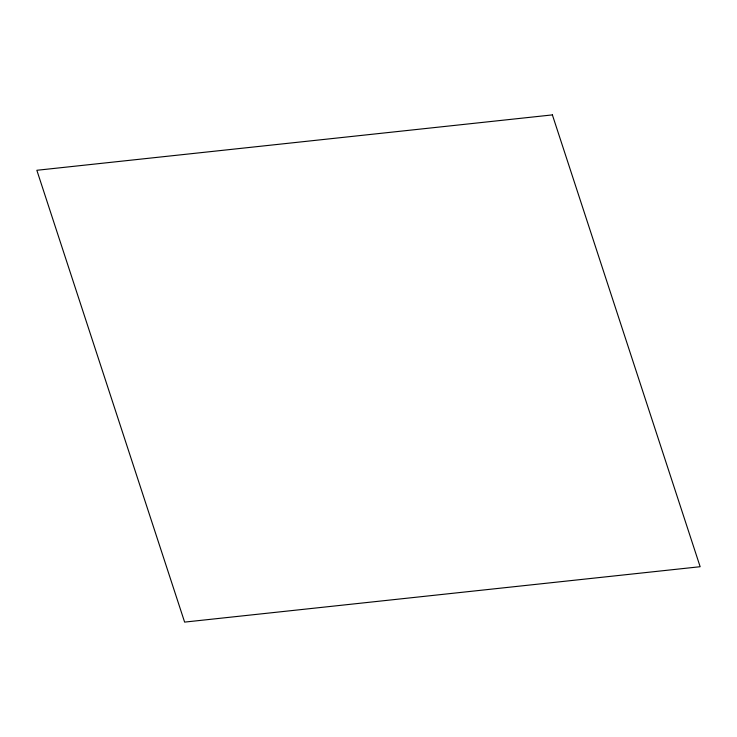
<?xml version="1.0" encoding="UTF-8"?>
<svg xmlns="http://www.w3.org/2000/svg" width="737" height="737" viewBox="0 0 737 737"><rect width="100%" height="100%" fill="white"/><g stroke="black" fill="none" stroke-linecap="round" stroke-linejoin="round"><path stroke-width="1.11" d="M552.382 114.898L36.85 170.284L184.619 622.102L700.15 566.716L552.382 114.898"/></g></svg>
